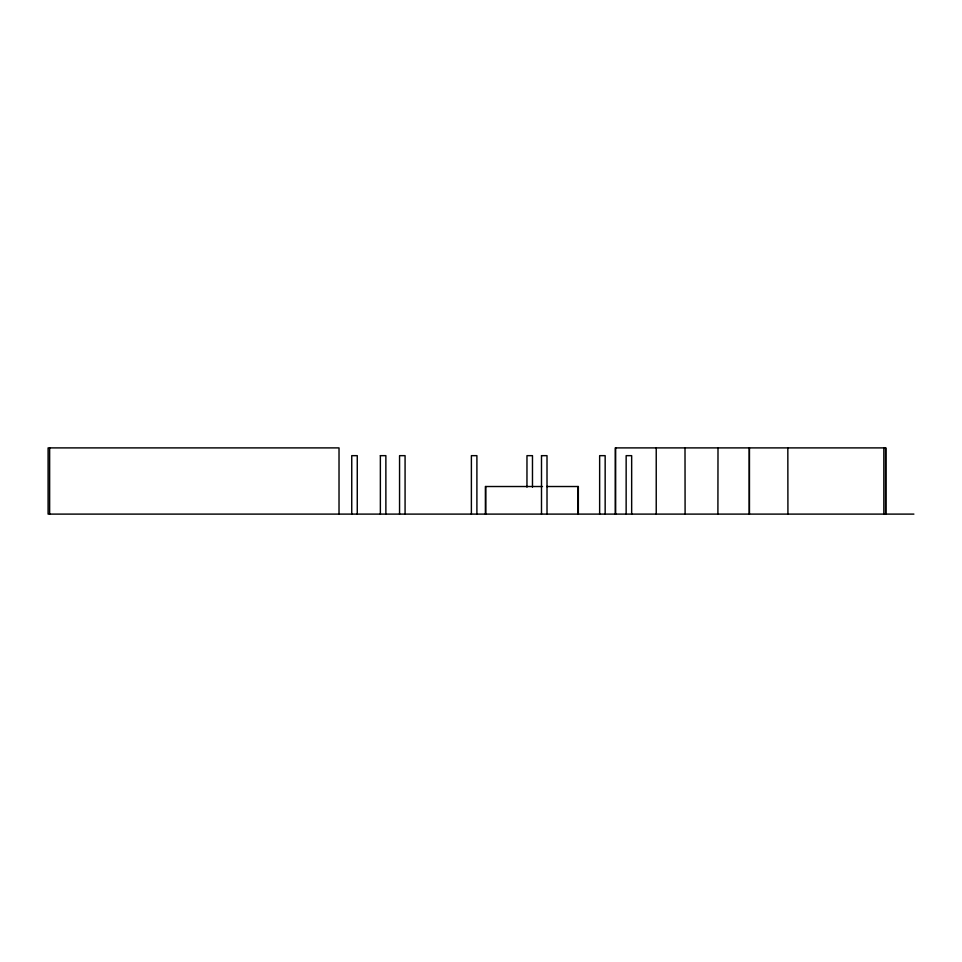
<?xml version="1.0" encoding="UTF-8"?>
<svg xmlns="http://www.w3.org/2000/svg" width="962" height="962" viewBox="0 0 962 962"><rect width="100%" height="100%" fill="white"/><g stroke="black" fill="none" stroke-linecap="round" stroke-linejoin="round"><path stroke-width="1.44" d="M380.375 455.663L385.87 455.663L385.882 514.105M541.51 455.663L547.005 455.663L547.017 514.105M542.508 486.519L485.389 486.519L485.389 514.105M546.669 486.519L578.342 486.519L578.342 514.105M913.9 514.105L48.1 514.105L48.1 447.895L339.021 447.895L339.021 514.105M885.858 514.105L885.858 447.895L615.271 447.895L615.271 514.105M885.569 447.895L885.569 514.105M883.837 447.895L883.837 514.105M787.83 447.895L787.926 514.105M749.458 447.895L749.458 514.105M749.266 447.895L749.266 514.105M718.001 447.895L717.905 514.105M685.004 447.895L685.1 514.105M656.228 447.895L656.228 514.105M631.661 514.105L631.661 455.663L626.154 455.663L626.142 514.105M615.656 447.895L615.656 514.105M605.158 514.105L605.158 455.663L599.651 455.663L599.639 514.105M578.054 486.519L578.054 514.105M541.498 455.663L541.498 514.105M532.479 487.133L532.479 455.663L526.972 455.663L526.96 487.133M485.774 486.519L485.774 514.105M476.899 514.105L476.899 455.663L471.392 455.663L471.38 514.105M405.074 514.105L405.074 455.663L399.567 455.663L399.555 514.105M380.363 455.663L380.363 514.105M357.263 514.105L357.263 455.663L351.755 455.663L351.743 514.105M49.639 447.895L49.639 514.105"/></g></svg>
